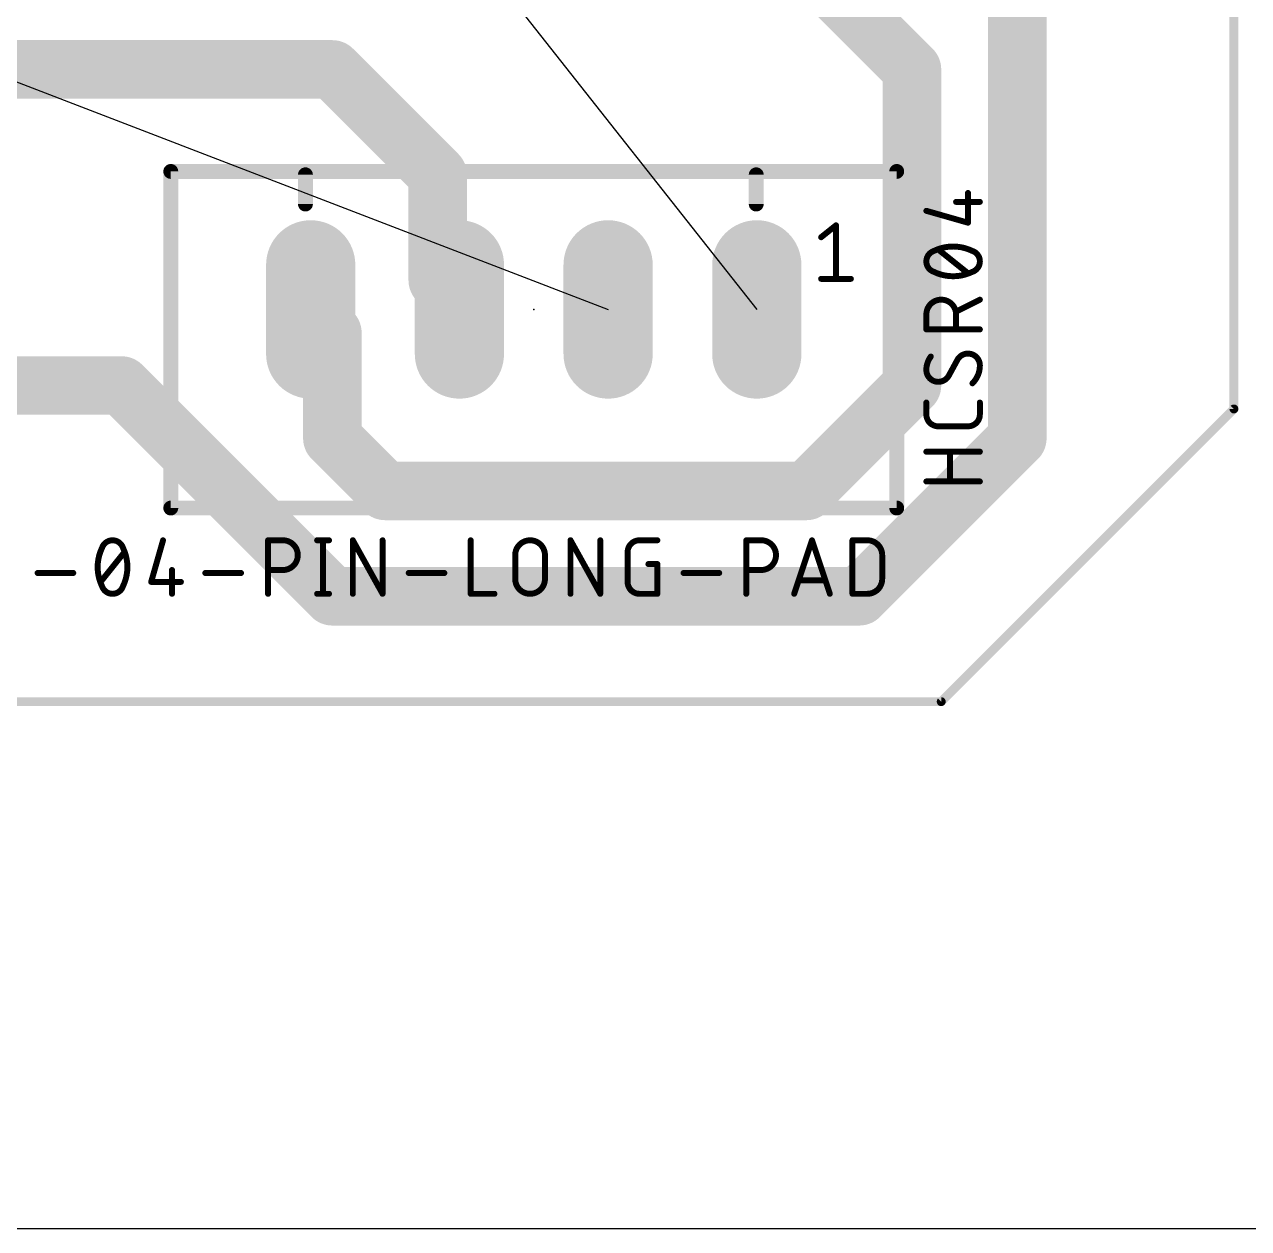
# Model space of a CAD drawing. Extents: x -1 to 132, y 0 to 67.
# Drawn here: x 61.34 to 82.25, y 0 to 20.57 of the extents above; entities that cross this region are included whole.
import ezdxf

# ---------------------------------------------------------------- set-up
doc = ezdxf.new("R2010")
doc.units = 0
for name, color, linetype in [('16', 132, 'CONTINUOUS'), ('17', 110, 'CONTINUOUS'), ('19', 53, 'CONTINUOUS'), ('20', 31, 'CONTINUOUS'), ('21', 253, 'CONTINUOUS'), ('23', 53, 'CONTINUOUS'), ('25', 253, 'CONTINUOUS'), ('27', 253, 'CONTINUOUS'), ('51', 253, 'CONTINUOUS')]:
    doc.layers.add(name, color=color, linetype=linetype)

# ---------------------------------------------------------------- blocks, each defined once
blk = doc.blocks.new('LONGP100')
at = {"const_width": 1}
blk.add_lwpolyline([(-0.5, 0), (0.5, 0)], dxfattribs=at)
at = {"const_width": 0.5}
for points in [[(-0.5, 0.25, 1), (-0.5, -0.25)], [(0.5, -0.25, 1), (0.5, 0.25)]]:
    blk.add_lwpolyline(points, format="xyb", dxfattribs=at)

msp = doc.modelspace()

# ---------------------------------------------------------------- linework, layer by layer
at = {"layer": '16'}
for points, const_width in [([(82, 14), (82, 50)], 0.1524), ([(78.3, 33.3), (78.3, 13.5)], 1), ([(73.8, 22.5), (76.5, 19.8)], 1), ([(66.6, 19.8), (54.9, 19.8)], 1), ([(68.4, 18), (66.6, 19.8)], 1), ([(76.5, 19.8), (76.5, 14.4)], 1), ([(68.4, 16.2), (68.4, 18)], 1), ([(68.4, 16.2), (68.77, 15.7)], 1), ([(66.6, 15.3), (66.23, 15.7)], 1), ([(66.6, 13.5), (66.6, 15.3)], 1), ([(63, 14.4), (54.9, 14.4)], 1), ([(66.6, 10.8), (63, 14.4)], 1), ([(76.5, 14.4), (74.7, 12.6)], 1), ([(77, 9), (82, 14)], 0.1524), ([(67.5, 12.6), (66.6, 13.5)], 1), ([(78.3, 13.5), (75.6, 10.8)], 1), ([(74.7, 12.6), (67.5, 12.6)], 1), ([(75.6, 10.8), (66.6, 10.8)], 1), ([(40, 9), (77, 9)], 0.1524)]:
    msp.add_lwpolyline(points, dxfattribs=dict(at, const_width=const_width))
for points, const_width in [([(66.7768, 19.9768, 1), (66.4232, 19.6232)], 0.5), ([(66.6, 19.55, 1), (66.6, 20.05)], 0.5), ([(76.75, 19.8, 1), (76.25, 19.8)], 0.5), ([(76.3232, 19.6232, 1), (76.6768, 19.9768)], 0.5), ([(68.65, 18, 1), (68.15, 18)], 0.5), ([(68.2232, 17.8232, 1), (68.5768, 18.1768)], 0.5), ([(68.601, 16.3487, 1), (68.199, 16.0513)], 0.5), ([(68.15, 16.2, 1), (68.65, 16.2)], 0.5), ([(66.4135, 15.8698, 1), (66.0465, 15.5302)], 0.5), ([(68.569, 15.5513, 1), (68.971, 15.8487)], 0.5), ([(66.85, 15.3, 1), (66.35, 15.3)], 0.5), ([(66.4165, 15.1302, 1), (66.7835, 15.4698)], 0.5), ([(63.1768, 14.5768, 1), (62.8232, 14.2232)], 0.5), ([(63, 14.15, 1), (63, 14.65)], 0.5), ([(76.6768, 14.2232, 1), (76.3232, 14.5768)], 0.5), ([(76.25, 14.4, 1), (76.75, 14.4)], 0.5), ([(81.9619, 14, 1), (82.0381, 14)], 0.0762), ([(82.0269, 13.9731, 1), (81.9731, 14.0269)], 0.0762), ([(66.7768, 13.6768, 1), (66.4232, 13.3232)], 0.5), ([(78.4768, 13.3232, 1), (78.1232, 13.6768)], 0.5), ([(66.35, 13.5, 1), (66.85, 13.5)], 0.5), ([(78.05, 13.5, 1), (78.55, 13.5)], 0.5), ([(67.5, 12.85, 1), (67.5, 12.35)], 0.5), ([(67.3232, 12.4232, 1), (67.6768, 12.7768)], 0.5), ([(74.5232, 12.7768, 1), (74.8768, 12.4232)], 0.5), ([(74.7, 12.35, 1), (74.7, 12.85)], 0.5), ([(66.6, 11.05, 1), (66.6, 10.55)], 0.5), ([(75.6, 10.55, 1), (75.6, 11.05)], 0.5), ([(66.4232, 10.6232, 1), (66.7768, 10.9768)], 0.5), ([(75.4232, 10.9768, 1), (75.7768, 10.6232)], 0.5), ([(76.9731, 9.0269, 1), (77.0269, 8.9731)], 0.0762), ([(77, 8.9619, 1), (77, 9.0381)], 0.0762)]:
    msp.add_lwpolyline(points, format="xyb", dxfattribs=dict(at, const_width=const_width))
at = {"layer": '19'}
for p, q in [((54.8, 39.83), (73.85, 15.7)), ((54.8, 22.05), (71.31, 15.7))]:
    msp.add_line(p, q, dxfattribs=at)
at = {"layer": '20'}
msp.add_line((0, 0), (132, 0), dxfattribs=at)
at = {"layer": '21', "const_width": 0.254}
for points in [[(63.84, 18.0575), (63.84, 12.3075)], [(76.24, 18.0575), (63.84, 18.0575)], [(66.14, 18), (66.14, 17.5)], [(73.84, 18), (73.84, 17.5)], [(76.24, 12.3075), (76.24, 18.0575)], [(63.84, 12.3075), (76.24, 12.3075)]]:
    msp.add_lwpolyline(points, dxfattribs=at)
at = {"layer": '21', "const_width": 0.127}
for points in [[(63.9035, 18.0575, 1), (63.7765, 18.0575)], [(63.84, 18.121, 1), (63.84, 17.994)], [(66.2035, 18, 1), (66.0765, 18)], [(73.9035, 18, 1), (73.7765, 18)], [(76.3035, 18.0575, 1), (76.1765, 18.0575)], [(76.24, 17.994, 1), (76.24, 18.121)], [(66.0765, 17.5, 1), (66.2035, 17.5)], [(73.7765, 17.5, 1), (73.9035, 17.5)], [(63.84, 12.371, 1), (63.84, 12.244)], [(63.7765, 12.3075, 1), (63.9035, 12.3075)], [(76.1765, 12.3075, 1), (76.3035, 12.3075)], [(76.24, 12.244, 1), (76.24, 12.371)]]:
    msp.add_lwpolyline(points, format="xyb", dxfattribs=at)
at = {"layer": '23'}
msp.add_point((70.04, 15.7), dxfattribs=at)
at = {"layer": '25', "const_width": 0.1016}
for points in [[(77.2538, 17.5368), (77.6602, 17.5368)], [(77.457, 17.1812), (77.457, 17.6892)], [(76.7458, 17.3844), (77.457, 17.1812)], [(77.457, 16.3176), (76.949, 16.724)], [(77.6602, 15.867), (77.2538, 15.6638)], [(76.7458, 15.359), (76.7458, 15.613)], [(77.2538, 15.613), (77.2538, 15.359)], [(77.6602, 15.359), (76.7458, 15.359)], [(77.2792, 14.8444), (77.1268, 14.565)], [(76.7458, 13.9067), (76.7458, 14.1099)], [(77.6602, 14.1099), (77.6602, 13.9067)], [(77.457, 13.7035), (76.949, 13.7035)], [(76.7458, 13.2696), (77.6602, 13.2696)], [(77.1522, 12.7616), (77.1522, 13.2696)], [(77.6602, 12.7616), (76.7458, 12.7616)]]:
    msp.add_lwpolyline(points, dxfattribs=at)
at = {"layer": '25'}
for points, const_width in [([(77.2538, 17.5622, 1), (77.2538, 17.5114)], 0.0508), ([(77.4824, 17.6892, 1), (77.4316, 17.6892)], 0.0508), ([(77.6602, 17.5114, 1), (77.6602, 17.5622)], 0.0508), ([(76.7528, 17.4088, 1), (76.7388, 17.36)], 0.0508), ([(77.4316, 17.1812, 1), (77.4824, 17.1812)], 0.0508), ([(77.45, 17.1568, 1), (77.464, 17.2056)], 0.0508), ([(76.8728, 16.6986, 0.3205), (76.7458, 16.5208)], 0.1016), ([(77.203, 16.7748, 0.1139), (76.8728, 16.6986)], 0.1016), ([(76.8617, 16.7214, 1), (76.8839, 16.6758)], 0.0508), ([(76.881, 16.6746, 1), (76.8646, 16.7226)], 0.0508), ([(76.9649, 16.7438, 1), (76.9331, 16.7042)], 0.0508), ([(77.5332, 16.6986, 0.1139), (77.203, 16.7748)], 0.1016), ([(77.203, 16.8002, 1), (77.203, 16.7494)], 0.0508), ([(77.203, 16.7494, 1), (77.203, 16.8002)], 0.0508), ([(77.6602, 16.5208, 0.3205), (77.5332, 16.6986)], 0.1016), ([(77.5414, 16.7226, 1), (77.525, 16.6746)], 0.0508), ([(77.5221, 16.6758, 1), (77.5443, 16.7214)], 0.0508), ([(76.7458, 16.5208, 0.3205), (76.8728, 16.343)], 0.1016), ([(76.7712, 16.5208, 1), (76.7204, 16.5208)], 0.0508), ([(76.7204, 16.5208, 1), (76.7712, 16.5208)], 0.0508), ([(77.5332, 16.343, 0.3205), (77.6602, 16.5208)], 0.1016), ([(77.6856, 16.5208, 1), (77.6348, 16.5208)], 0.0508), ([(77.6348, 16.5208, 1), (77.6856, 16.5208)], 0.0508), ([(76.8728, 16.343, 0.1139), (77.203, 16.2668)], 0.1016), ([(76.8839, 16.3658, 1), (76.8617, 16.3202)], 0.0508), ([(76.8646, 16.319, 1), (76.881, 16.367)], 0.0508), ([(77.203, 16.2668, 0.1139), (77.5332, 16.343)], 0.1016), ([(77.203, 16.2922, 1), (77.203, 16.2414)], 0.0508), ([(77.203, 16.2414, 1), (77.203, 16.2922)], 0.0508), ([(77.4411, 16.2978, 1), (77.4729, 16.3374)], 0.0508), ([(77.525, 16.367, 1), (77.5414, 16.319)], 0.0508), ([(77.5443, 16.3202, 1), (77.5221, 16.3658)], 0.0508), ([(77.2538, 15.613, 1), (76.7458, 15.613)], 0.1016), ([(77.6716, 15.8443, 1), (77.6488, 15.8897)], 0.0508), ([(77.2424, 15.6865, 1), (77.2652, 15.6411)], 0.0508), ([(76.7712, 15.613, 1), (76.7204, 15.613)], 0.0508), ([(76.7204, 15.613, 1), (76.7712, 15.613)], 0.0508), ([(77.2792, 15.613, 1), (77.2284, 15.613)], 0.0508), ([(77.2284, 15.613, 1), (77.2792, 15.613)], 0.0508), ([(76.7458, 15.3844, 1), (76.7458, 15.3336)], 0.0508), ([(76.7204, 15.359, 1), (76.7712, 15.359)], 0.0508), ([(77.2284, 15.359, 1), (77.2792, 15.359)], 0.0508), ([(77.6602, 15.3336, 1), (77.6602, 15.3844)], 0.0508), ([(76.822, 14.8952, 0.1623), (76.7458, 14.6666)], 0.1016), ([(76.8423, 14.88, 1), (76.8017, 14.9104)], 0.0508), ([(77.457, 14.946, 0.2656), (77.2792, 14.8444)], 0.1016), ([(77.2573, 14.8573, 1), (77.3011, 14.8315)], 0.0508), ([(77.3015, 14.8322, 1), (77.2569, 14.8566)], 0.0508), ([(77.6602, 14.7428, 0.4142), (77.457, 14.946)], 0.1016), ([(77.457, 14.9714, 1), (77.457, 14.9206)], 0.0508), ([(77.457, 14.9206, 1), (77.457, 14.9714)], 0.0508), ([(76.7458, 14.6666, 0.4142), (76.949, 14.4634)], 0.1016), ([(76.7712, 14.6666, 1), (76.7204, 14.6666)], 0.0508), ([(76.7204, 14.6666, 1), (76.7712, 14.6666)], 0.0508), ([(77.5332, 14.438, 0.2), (77.6602, 14.7428)], 0.1016), ([(77.6856, 14.7428, 1), (77.6348, 14.7428)], 0.0508), ([(77.6348, 14.7428, 1), (77.6856, 14.7428)], 0.0508), ([(76.949, 14.4634, 0.2656), (77.1268, 14.565)], 0.1016), ([(76.949, 14.4888, 1), (76.949, 14.438)], 0.0508), ([(76.949, 14.438, 1), (76.949, 14.4888)], 0.0508), ([(77.1045, 14.5772, 1), (77.1491, 14.5528)], 0.0508), ([(77.1487, 14.5521, 1), (77.1049, 14.5779)], 0.0508), ([(77.5153, 14.456, 1), (77.5511, 14.42)], 0.0508), ([(76.7712, 14.1099, 1), (76.7204, 14.1099)], 0.0508), ([(77.6856, 14.1099, 1), (77.6348, 14.1099)], 0.0508), ([(76.7458, 13.9067, 0.4142), (76.949, 13.7035)], 0.1016), ([(76.7712, 13.9067, 1), (76.7204, 13.9067)], 0.0508), ([(76.7204, 13.9067, 1), (76.7712, 13.9067)], 0.0508), ([(77.457, 13.7035, 0.4142), (77.6602, 13.9067)], 0.1016), ([(77.6856, 13.9067, 1), (77.6348, 13.9067)], 0.0508), ([(77.6348, 13.9067, 1), (77.6856, 13.9067)], 0.0508), ([(76.949, 13.7289, 1), (76.949, 13.6781)], 0.0508), ([(76.949, 13.6781, 1), (76.949, 13.7289)], 0.0508), ([(77.457, 13.7289, 1), (77.457, 13.6781)], 0.0508), ([(77.457, 13.6781, 1), (77.457, 13.7289)], 0.0508), ([(76.7458, 13.295, 1), (76.7458, 13.2442)], 0.0508), ([(77.1776, 13.2696, 1), (77.1268, 13.2696)], 0.0508), ([(77.6602, 13.2442, 1), (77.6602, 13.295)], 0.0508), ([(76.7458, 12.787, 1), (76.7458, 12.7362)], 0.0508), ([(77.1268, 12.7616, 1), (77.1776, 12.7616)], 0.0508), ([(77.6602, 12.7362, 1), (77.6602, 12.787)], 0.0508)]:
    msp.add_lwpolyline(points, format="xyb", dxfattribs=dict(at, const_width=const_width))
at = {"layer": '27'}
for points, const_width in [([(62.8447, 11.7567, 0.3205), (62.6669, 11.6297)], 0.1016), ([(63.0225, 11.6297, 0.3205), (62.8447, 11.7567)], 0.1016), ([(62.8447, 11.7821, 1), (62.8447, 11.7313)], 0.0508), ([(62.8447, 11.7313, 1), (62.8447, 11.7821)], 0.0508), ([(63.7327, 11.7497, 1), (63.6839, 11.7637)], 0.0508), ([(65.5269, 11.7567, 1), (65.4761, 11.7567)], 0.0508), ([(65.5015, 11.7821, 1), (65.5015, 11.7313)], 0.0508), ([(65.7555, 11.2487, 1), (65.7555, 11.7567)], 0.1016), ([(65.7555, 11.7821, 1), (65.7555, 11.7313)], 0.0508), ([(65.7555, 11.7313, 1), (65.7555, 11.7821)], 0.0508), ([(66.3397, 11.7821, 1), (66.3397, 11.7313)], 0.0508), ([(66.4667, 11.7567, 1), (66.4159, 11.7567)], 0.0508), ([(66.5429, 11.7313, 1), (66.5429, 11.7821)], 0.0508), ([(66.9747, 11.7567, 1), (66.9239, 11.7567)], 0.0508), ([(66.9715, 11.769, 1), (66.9271, 11.7444)], 0.0508), ([(67.4827, 11.7567, 1), (67.4319, 11.7567)], 0.0508), ([(68.9884, 11.7567, 1), (68.9376, 11.7567)], 0.0508), ([(70.231, 11.5027, 1), (69.723, 11.5027)], 0.1016), ([(70.6933, 11.7567, 1), (70.6425, 11.7567)], 0.0508), ([(70.6901, 11.769, 1), (70.6457, 11.7444)], 0.0508), ([(71.2013, 11.7567, 1), (71.1505, 11.7567)], 0.0508), ([(71.8464, 11.7567, 0.4142), (71.6432, 11.5535)], 0.1016), ([(71.8464, 11.7821, 1), (71.8464, 11.7313)], 0.0508), ([(71.8464, 11.7313, 1), (71.8464, 11.7821)], 0.0508), ([(72.1512, 11.7313, 1), (72.1512, 11.7821)], 0.0508), ([(73.6956, 11.7567, 1), (73.6448, 11.7567)], 0.0508), ([(73.6702, 11.7821, 1), (73.6702, 11.7313)], 0.0508), ([(73.9241, 11.2487, 1), (73.9241, 11.7567)], 0.1016), ([(73.9241, 11.7821, 1), (73.9241, 11.7313)], 0.0508), ([(73.9241, 11.7313, 1), (73.9241, 11.7821)], 0.0508), ([(74.8169, 11.7647, 1), (74.7687, 11.7487)], 0.0508), ([(74.8169, 11.7487, 1), (74.7687, 11.7647)], 0.0508), ([(75.5091, 11.7567, 1), (75.4583, 11.7567)], 0.0508), ([(75.4837, 11.7821, 1), (75.4837, 11.7313)], 0.0508), ([(75.9917, 11.5027, 0.4142), (75.7377, 11.7567)], 0.1016), ([(75.7377, 11.7821, 1), (75.7377, 11.7313)], 0.0508), ([(75.7377, 11.7313, 1), (75.7377, 11.7821)], 0.0508), ([(62.6669, 11.6297, 0.1139), (62.5907, 11.2995)], 0.1016), ([(62.6429, 11.6379, 1), (62.6909, 11.6215)], 0.0508), ([(62.6897, 11.6186, 1), (62.6441, 11.6408)], 0.0508), ([(63.0987, 11.2995, 0.1139), (63.0225, 11.6297)], 0.1016), ([(63.0453, 11.6408, 1), (62.9997, 11.6186)], 0.0508), ([(62.9985, 11.6215, 1), (63.0465, 11.6379)], 0.0508), ([(63.0677, 11.5376, 1), (63.0281, 11.5694)], 0.0508), ([(69.7484, 11.5027, 1), (69.6976, 11.5027)], 0.0508), ([(69.6976, 11.5027, 1), (69.7484, 11.5027)], 0.0508), ([(70.2564, 11.5027, 1), (70.2056, 11.5027)], 0.0508), ([(70.2056, 11.5027, 1), (70.2564, 11.5027)], 0.0508), ([(71.6686, 11.5535, 1), (71.6178, 11.5535)], 0.0508), ([(71.6178, 11.5535, 1), (71.6686, 11.5535)], 0.0508), ([(76.0171, 11.5027, 1), (75.9663, 11.5027)], 0.0508), ([(75.9663, 11.5027, 1), (76.0171, 11.5027)], 0.0508), ([(62.5907, 11.2995, 0.1139), (62.6669, 10.9693)], 0.1016), ([(62.6161, 11.2995, 1), (62.5653, 11.2995)], 0.0508), ([(62.5653, 11.2995, 1), (62.6161, 11.2995)], 0.0508), ([(63.0225, 10.9693, 0.1139), (63.0987, 11.2995)], 0.1016), ([(63.1241, 11.2995, 1), (63.0733, 11.2995)], 0.0508), ([(63.0733, 11.2995, 1), (63.1241, 11.2995)], 0.0508), ([(63.8861, 11.2487, 1), (63.8353, 11.2487)], 0.0508), ([(65.5015, 11.2741, 1), (65.5015, 11.2233)], 0.0508), ([(65.7555, 11.2741, 1), (65.7555, 11.2233)], 0.0508), ([(65.7555, 11.2233, 1), (65.7555, 11.2741)], 0.0508), ([(71.9988, 11.3757, 1), (71.9988, 11.3249)], 0.0508), ([(72.1766, 11.3503, 1), (72.1258, 11.3503)], 0.0508), ([(72.1512, 11.3249, 1), (72.1512, 11.3757)], 0.0508), ([(73.6702, 11.2741, 1), (73.6702, 11.2233)], 0.0508), ([(73.9241, 11.2741, 1), (73.9241, 11.2233)], 0.0508), ([(73.9241, 11.2233, 1), (73.9241, 11.2741)], 0.0508), ([(61.5645, 11.2233, 1), (61.5645, 11.1725)], 0.0508), ([(62.1741, 11.1725, 1), (62.1741, 11.2233)], 0.0508), ([(62.6217, 11.0614, 1), (62.6613, 11.0296)], 0.0508), ([(63.5051, 11.0709, 1), (63.5051, 11.0201)], 0.0508), ([(64.0131, 11.0201, 1), (64.0131, 11.0709)], 0.0508), ([(64.4297, 11.2233, 1), (64.4297, 11.1725)], 0.0508), ([(65.0393, 11.1725, 1), (65.0393, 11.2233)], 0.0508), ([(67.9044, 11.2233, 1), (67.9044, 11.1725)], 0.0508), ([(68.514, 11.1725, 1), (68.514, 11.2233)], 0.0508), ([(69.723, 11.0963, 1), (70.231, 11.0963)], 0.1016), ([(69.7484, 11.0963, 1), (69.6976, 11.0963)], 0.0508), ([(69.6976, 11.0963, 1), (69.7484, 11.0963)], 0.0508), ([(70.2564, 11.0963, 1), (70.2056, 11.0963)], 0.0508), ([(70.2056, 11.0963, 1), (70.2564, 11.0963)], 0.0508), ([(71.6432, 11.0455, 0.4142), (71.8464, 10.8423)], 0.1016), ([(71.6686, 11.0455, 1), (71.6178, 11.0455)], 0.0508), ([(72.5983, 11.2233, 1), (72.5983, 11.1725)], 0.0508), ([(73.2079, 11.1725, 1), (73.2079, 11.2233)], 0.0508), ([(74.5642, 11.0963, 1), (74.5642, 11.0455)], 0.0508), ([(75.0214, 11.0455, 1), (75.0214, 11.0963)], 0.0508), ([(75.7377, 10.8423, 0.4142), (75.9917, 11.0963)], 0.1016), ([(76.0171, 11.0963, 1), (75.9663, 11.0963)], 0.0508), ([(75.9663, 11.0963, 1), (76.0171, 11.0963)], 0.0508), ([(62.6669, 10.9693, 0.3205), (62.8447, 10.8423)], 0.1016), ([(62.6909, 10.9775, 1), (62.6429, 10.9611)], 0.0508), ([(62.6441, 10.9582, 1), (62.6897, 10.9804)], 0.0508), ([(62.8447, 10.8423, 0.3205), (63.0225, 10.9693)], 0.1016), ([(62.8447, 10.8677, 1), (62.8447, 10.8169)], 0.0508), ([(62.8447, 10.8169, 1), (62.8447, 10.8677)], 0.0508), ([(62.9997, 10.9804, 1), (63.0453, 10.9582)], 0.0508), ([(63.0465, 10.9611, 1), (62.9985, 10.9775)], 0.0508), ([(63.4807, 11.0525, 1), (63.5295, 11.0385)], 0.0508), ([(66.3397, 10.8677, 1), (66.3397, 10.8169)], 0.0508), ([(66.5429, 10.8169, 1), (66.5429, 10.8677)], 0.0508), ([(67.4351, 10.83, 1), (67.4795, 10.8546)], 0.0508), ([(68.963, 10.8677, 1), (68.963, 10.8169)], 0.0508), ([(69.3694, 10.8169, 1), (69.3694, 10.8677)], 0.0508), ([(71.1537, 10.83, 1), (71.1981, 10.8546)], 0.0508), ([(71.6178, 11.0455, 1), (71.6686, 11.0455)], 0.0508), ([(71.8464, 10.8677, 1), (71.8464, 10.8169)], 0.0508), ([(71.8464, 10.8169, 1), (71.8464, 10.8677)], 0.0508), ([(72.1512, 10.8169, 1), (72.1512, 10.8677)], 0.0508), ([(74.4639, 10.8503, 1), (74.5121, 10.8343)], 0.0508), ([(75.0735, 10.8343, 1), (75.1217, 10.8503)], 0.0508), ([(75.4837, 10.8677, 1), (75.4837, 10.8169)], 0.0508), ([(75.7377, 10.8677, 1), (75.7377, 10.8169)], 0.0508), ([(75.7377, 10.8169, 1), (75.7377, 10.8677)], 0.0508), ([(63.8353, 10.8423, 1), (63.8861, 10.8423)], 0.0508), ([(65.4761, 10.8423, 1), (65.5269, 10.8423)], 0.0508), ([(66.4159, 10.8423, 1), (66.4667, 10.8423)], 0.0508), ([(66.9239, 10.8423, 1), (66.9747, 10.8423)], 0.0508), ([(67.4319, 10.8423, 1), (67.4827, 10.8423)], 0.0508), ([(68.9376, 10.8423, 1), (68.9884, 10.8423)], 0.0508), ([(70.6425, 10.8423, 1), (70.6933, 10.8423)], 0.0508), ([(71.1505, 10.8423, 1), (71.2013, 10.8423)], 0.0508), ([(72.1258, 10.8423, 1), (72.1766, 10.8423)], 0.0508), ([(73.6448, 10.8423, 1), (73.6956, 10.8423)], 0.0508), ([(75.4583, 10.8423, 1), (75.5091, 10.8423)], 0.0508)]:
    msp.add_lwpolyline(points, format="xyb", dxfattribs=dict(at, const_width=const_width))
at = {"layer": '27', "const_width": 0.1016}
for points in [[(63.7083, 11.7567), (63.5051, 11.0455)], [(65.5015, 10.8423), (65.5015, 11.7567)], [(65.5015, 11.7567), (65.7555, 11.7567)], [(66.3397, 11.7567), (66.5429, 11.7567)], [(66.4413, 11.7567), (66.4413, 10.8423)], [(66.9493, 10.8423), (66.9493, 11.7567)], [(66.9493, 11.7567), (67.4573, 10.8423)], [(67.4573, 10.8423), (67.4573, 11.7567)], [(68.963, 11.7567), (68.963, 10.8423)], [(70.6679, 10.8423), (70.6679, 11.7567)], [(70.6679, 11.7567), (71.1759, 10.8423)], [(71.1759, 10.8423), (71.1759, 11.7567)], [(71.8464, 11.7567), (72.1512, 11.7567)], [(73.6702, 10.8423), (73.6702, 11.7567)], [(73.6702, 11.7567), (73.9241, 11.7567)], [(74.488, 10.8423), (74.7928, 11.7567)], [(74.7928, 11.7567), (75.0976, 10.8423)], [(75.4837, 10.8423), (75.4837, 11.7567)], [(75.4837, 11.7567), (75.7377, 11.7567)], [(62.6415, 11.0455), (63.0479, 11.5535)], [(69.723, 11.0963), (69.723, 11.5027)], [(70.231, 11.5027), (70.231, 11.0963)], [(71.6432, 11.0455), (71.6432, 11.5535)], [(75.9917, 11.5027), (75.9917, 11.0963)], [(63.8607, 11.2487), (63.8607, 10.8423)], [(65.7555, 11.2487), (65.5015, 11.2487)], [(71.9988, 11.3503), (72.1512, 11.3503)], [(72.1512, 11.3503), (72.1512, 10.8423)], [(73.9241, 11.2487), (73.6702, 11.2487)], [(61.5645, 11.1979), (62.1741, 11.1979)], [(63.5051, 11.0455), (64.0131, 11.0455)], [(64.4297, 11.1979), (65.0393, 11.1979)], [(67.9044, 11.1979), (68.514, 11.1979)], [(72.5983, 11.1979), (73.2079, 11.1979)], [(75.0214, 11.0709), (74.5642, 11.0709)], [(66.3397, 10.8423), (66.5429, 10.8423)], [(68.963, 10.8423), (69.3694, 10.8423)], [(72.1512, 10.8423), (71.8464, 10.8423)], [(75.7377, 10.8423), (75.4837, 10.8423)]]:
    msp.add_lwpolyline(points, dxfattribs=at)
at = {"layer": '51', "const_width": 0.1016}
for points in [[(74.9487, 16.9335), (75.2027, 17.1367)], [(75.2027, 17.1367), (75.2027, 16.2223)], [(74.9487, 16.2223), (75.4567, 16.2223)]]:
    msp.add_lwpolyline(points, dxfattribs=at)
at = {"layer": '51', "const_width": 0.0508}
for points in [[(75.2281, 17.1367, 1), (75.1773, 17.1367)], [(75.2186, 17.1169, 1), (75.1868, 17.1565)], [(74.9328, 16.9533, 1), (74.9646, 16.9137)], [(74.9487, 16.2477, 1), (74.9487, 16.1969)], [(75.1773, 16.2223, 1), (75.2281, 16.2223)], [(75.4567, 16.1969, 1), (75.4567, 16.2477)]]:
    msp.add_lwpolyline(points, format="xyb", dxfattribs=at)

# ---------------------------------------------------------------- block references
at = {"layer": '17', "xscale": 1.524, "yscale": 1.524, "rotation": 270}
for p in [(66.23, 15.7), (66.23, 15.7), (68.77, 15.7), (68.77, 15.7), (71.31, 15.7), (71.31, 15.7), (73.85, 15.7), (73.85, 15.7)]:
    msp.add_blockref('LONGP100', p, dxfattribs=at)

doc.saveas('drawing.dxf')
